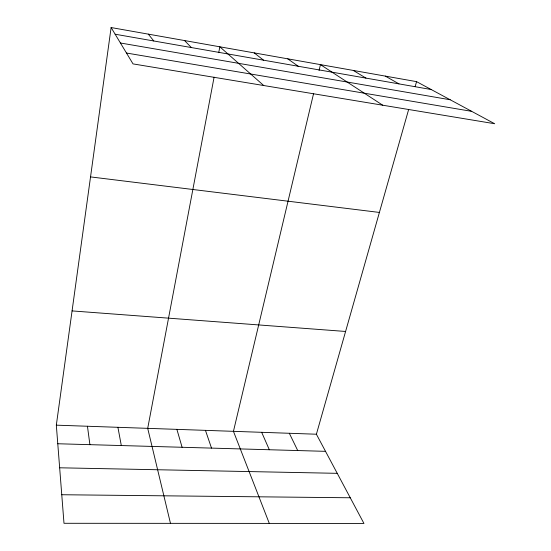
<?xml version="1.0" encoding="UTF-8"?>
<svg xmlns="http://www.w3.org/2000/svg" width="551" height="551" viewBox="0 0 551 551"><rect width="100%" height="100%" fill="white"/><g stroke="black" fill="none" stroke-linecap="round" stroke-linejoin="round"><path stroke-width="0.83" d="M408.58 109.739L316.398 434.222L363.949 523.45L63.992 523.292L56.326 425.165L111.116 27.55L416.563 81.644L494.674 123.734L133.025 63.902L111.116 27.55M214.098 77.154L147.709 428.347L170.473 523.347M218.719 52.703L219.835 46.807L263.736 85.529M313.526 93.808L233.445 431.33L269.301 523.402M319.063 70.459L320.448 64.625L382.738 105.213M415.151 86.603L416.563 81.644M61.76 494.736L350.271 497.773M59.653 467.792L337.24 473.33M57.779 443.755L325.524 451.338M56.326 425.165L316.398 434.222M72.071 310.909L345.594 331.461M90.529 176.905L379.405 212.438M126.468 53.027L471.69 111.35M120.421 42.992L450.195 99.765M115.131 34.217L431.171 89.517M385.321 76.114L398.979 83.883M353.294 70.438L365.947 78.104M287.753 58.833L298.243 66.258M254.231 52.896L263.557 60.19M184.544 40.554L191.362 47.558M148.315 34.141L153.77 40.981M289.323 433.279L297.726 450.553M261.677 432.315L269.322 449.747M205.461 430.359L211.508 448.108M176.892 429.36L182.099 447.274M117.907 427.307L121.316 445.552M87.451 426.247L89.903 444.664"/></g></svg>
